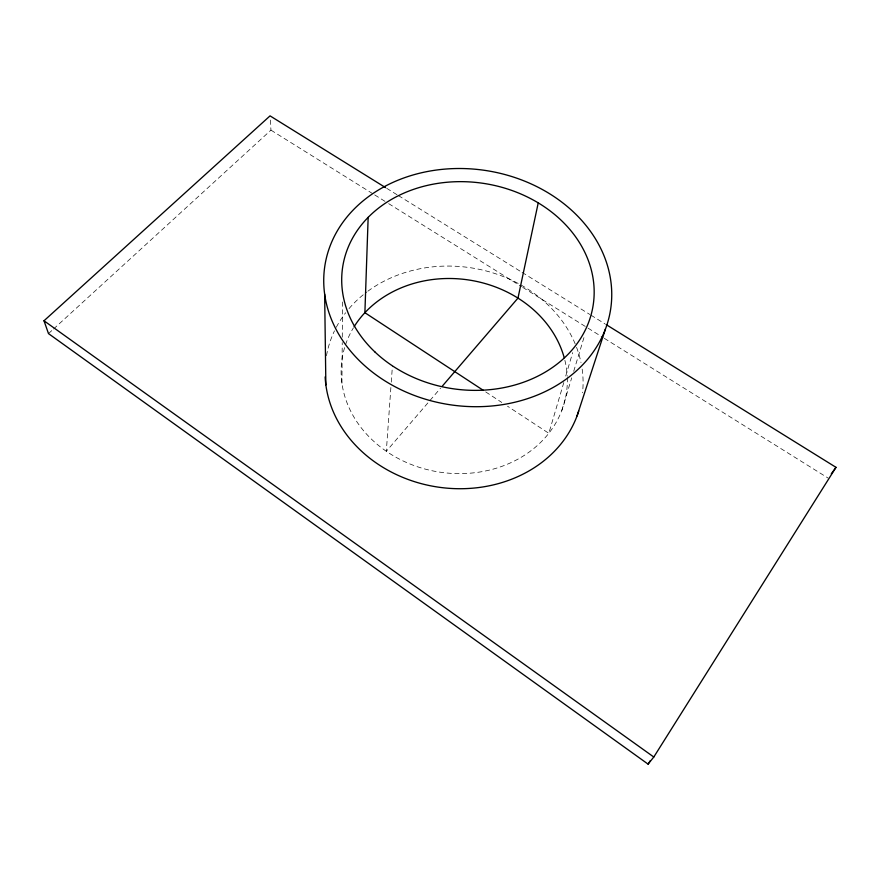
<?xml version="1.0" encoding="UTF-8"?>
<svg xmlns="http://www.w3.org/2000/svg" width="880" height="880" viewBox="0 0 880 880"><rect width="100%" height="100%" fill="white"/><g stroke="black" fill="none" stroke-linecap="round" stroke-linejoin="round"><path stroke-width="0.66" stroke-dasharray="4.4 3.3" d="M341.935 383.24L342.232 342.595M342.276 337.172L342.54 301.939M390.874 387.552L386.32 451.286L440.55 388.179M391.27 382.129L392.425 365.86M563.805 382.536L548.812 433.29L507.529 406.219M565.73 376.035L572.66 352.616M561.792 410.498L571.714 377.85M573.705 371.316L584.419 336.061M48.499 333.608L52.547 329.912M53.559 328.988L270.952 130.13L270.215 118.47M386.738 188.342L397.243 194.865M398.409 195.591L520.938 271.678M522.104 272.404L589.787 314.435M590.953 315.161L604.956 323.851M270.952 130.13L373.538 194.194M374.704 194.92L387.519 202.928M388.685 203.654L521.576 286.649M522.742 287.375L603.174 337.601M604.34 338.338L828.146 478.104M485.738 391.93L501.787 402.457M567.281 377.575A113.454 97.163 8.7 0 1 440.913 472.307A113.454 97.163 8.7 0 1 345.114 346.005M345.532 344.729A113.454 97.163 8.7 0 1 353.43 327.811M564.883 360.305A113.454 97.163 8.7 0 1 567.226 376.233M326.48 355.718A129.415 110.869 8.7 0 1 334.488 330.847M336.303 327.239A129.415 110.869 8.7 0 1 345.653 312.752M349.03 308.605A129.415 110.869 8.7 0 1 366.762 292.017M367.873 291.192A129.415 110.869 8.7 0 1 576.07 346.082M576.554 347.336A129.415 110.869 8.7 0 1 581.009 362.582M582.153 369.105A129.415 110.869 8.7 0 1 582.538 392.766"/><path stroke-width="1.32" d="M368.159 217.36L364.892 312.697L483.439 390.434M538.23 202.895L517.979 298.1L442.332 386.111M577.016 416.02L605.451 329.032A144.529 118.47 8.5 0 0 435.325 170.192A144.529 118.47 8.5 0 0 362.428 363.616A144.529 118.47 8.5 0 0 605.451 329.032M385.572 187.616L270.05 115.874L44 320.782L48.499 333.608L648.087 764.126L650.287 760.639M648.087 764.126L653.796 757.02L836 467.335L606.122 324.577M831.281 473.803L836 467.335M44 320.782L653.796 757.02M324.654 294.129L325.864 384.89M354.134 326.656A113.454 97.163 8.7 0 1 468.281 279.917A113.454 97.163 8.7 0 1 564.212 357.72M578.743 410.982A129.415 110.869 8.7 0 1 439.989 487.377A129.415 110.869 8.7 0 1 325.149 376.893M375.023 352.044A126.687 103.807 8.5 0 0 588.39 323.004A126.687 103.807 8.5 0 0 440.385 183.007A126.687 103.807 8.5 0 0 375.023 352.044"/></g></svg>
